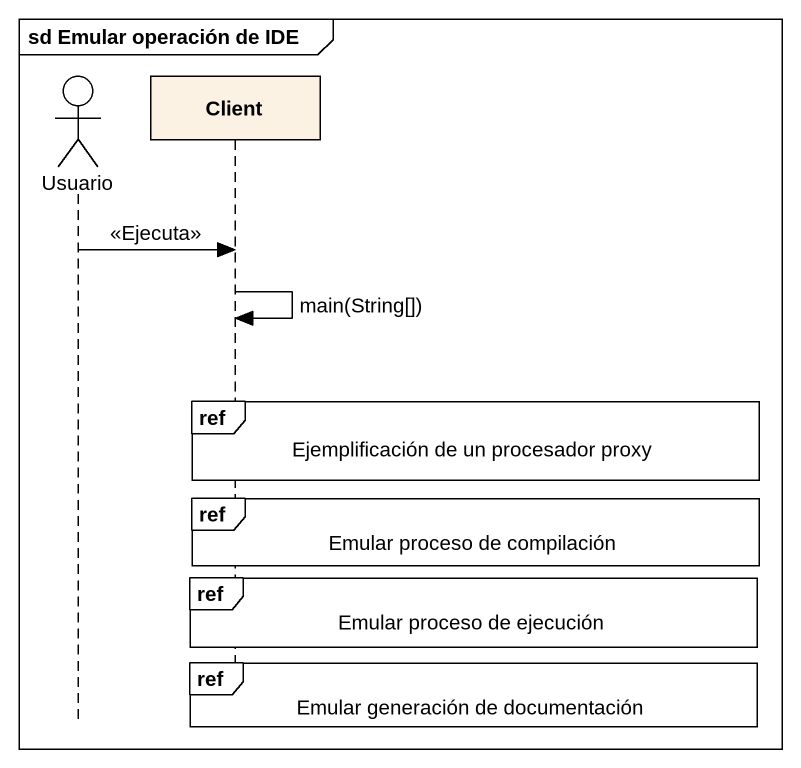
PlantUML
@startuml
mainframe sd Emular operación de IDE
hide footbox
actor Usuario
participant Client

Usuario -> Client : <<Ejecuta>>
Client -> Client : main(String[])
ref over Client : Ejemplificación de un procesador proxy
ref over Client : Emular proceso de compilación
ref over Client : Emular proceso de ejecución
ref over Client : Emular generación de documentación
@enduml
